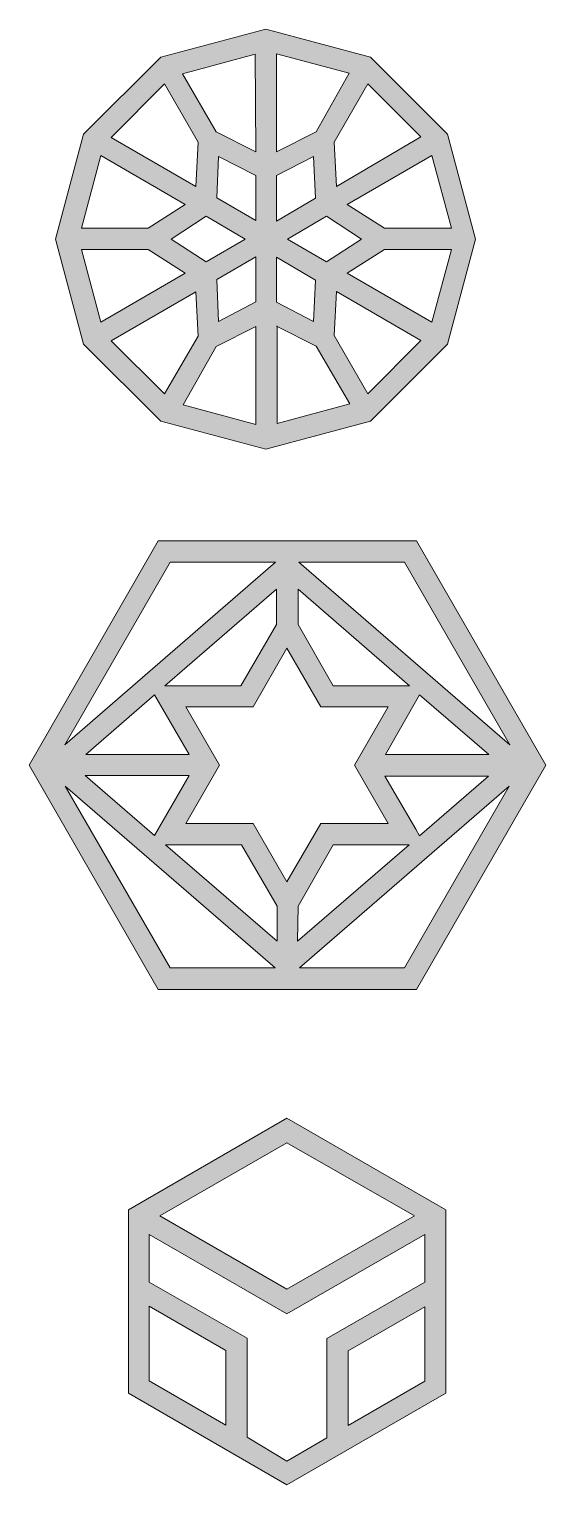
# Model space of a CAD drawing. Header units: millimetres. Extents: x -141 to 330, y -120 to 328.
# Drawn here: x 287.4 to 325.8, y 219.9 to 328 of the extents above; entities that cross this region are included whole.
import ezdxf

# ---------------------------------------------------------------- set-up
doc = ezdxf.new("R2010")
doc.units = ezdxf.units.MM
doc.header["$MEASUREMENT"] = 0
doc.layers.add('Layer 1', color=7, linetype='Continuous', lineweight=0)

msp = doc.modelspace()

# ---------------------------------------------------------------- hatches: boundary and pattern name
at = {"layer": 'Layer 1', "true_color": 0x231f20, "transparency": 33554687}
h = msp.add_hatch(color=250, dxfattribs=at)
h.dxf.hatch_style = 2
edge = h.paths.add_edge_path()
edge.add_spline(control_points=[(317.32, 306.19), (317.32, 306.19), (311.04, 309.83), (311.04, 309.83), (311.04, 309.83), (313.8, 311.59), (313.8, 311.59), (313.8, 311.59), (318.77, 311.59), (318.77, 311.59), (318.77, 311.59), (317.32, 306.19), (317.32, 306.19)], knot_values=[0, 0, 0, 0, 1, 1, 1, 2, 2, 2, 3, 3, 3, 4, 4, 4, 4], degree=3, periodic=0)
edge = h.paths.add_edge_path()
edge.add_spline(control_points=[(291.29, 311.59), (291.29, 311.59), (296.26, 311.59), (296.26, 311.59), (296.26, 311.59), (299.01, 309.83), (299.01, 309.83), (299.01, 309.83), (292.73, 306.19), (292.73, 306.19), (292.73, 306.19), (291.29, 311.59), (291.29, 311.59)], knot_values=[0, 0, 0, 0, 1, 1, 1, 2, 2, 2, 3, 3, 3, 4, 4, 4, 4], degree=3, periodic=0)
edge = h.paths.add_edge_path()
edge.add_spline(control_points=[(292.73, 318.58), (292.73, 318.58), (299.01, 314.94), (299.01, 314.94), (299.01, 314.94), (296.26, 313.18), (296.26, 313.18), (296.26, 313.18), (291.29, 313.18), (291.29, 313.18), (291.29, 313.18), (292.73, 318.58), (292.73, 318.58)], knot_values=[0, 0, 0, 0, 1, 1, 1, 2, 2, 2, 3, 3, 3, 4, 4, 4, 4], degree=3, periodic=0)
edge = h.paths.add_edge_path()
edge.add_spline(control_points=[(306.6, 312.37), (306.6, 312.37), (309.49, 314.06), (309.49, 314.06), (309.49, 314.06), (312.1, 312.37), (312.1, 312.37), (312.1, 312.37), (309.49, 310.67), (309.49, 310.67), (309.49, 310.67), (306.6, 312.37), (306.6, 312.37)], knot_values=[0, 0, 0, 0, 1, 1, 1, 2, 2, 2, 3, 3, 3, 4, 4, 4, 4], degree=3, periodic=0)
edge = h.paths.add_edge_path()
edge.add_spline(control_points=[(310.06, 305.21), (310.06, 305.21), (310.23, 308.49), (310.23, 308.49), (310.23, 308.49), (316.51, 304.85), (316.51, 304.85), (316.51, 304.85), (312.56, 300.87), (312.56, 300.87), (312.56, 300.87), (310.06, 305.21), (310.06, 305.21)], knot_values=[0, 0, 0, 0, 1, 1, 1, 2, 2, 2, 3, 3, 3, 4, 4, 4, 4], degree=3, periodic=0)
edge = h.paths.add_edge_path()
edge.add_spline(control_points=[(305.79, 305.91), (305.79, 305.91), (308.72, 304.43), (308.72, 304.43), (308.72, 304.43), (311.22, 300.13), (311.22, 300.13), (311.22, 300.13), (305.82, 298.68), (305.82, 298.68), (305.82, 298.68), (305.82, 305.91), (305.82, 305.91), (305.82, 305.91), (305.79, 305.91), (305.79, 305.91)], knot_values=[0, 0, 0, 0, 1, 1, 1, 2, 2, 2, 3, 3, 3, 4, 4, 4, 5, 5, 5, 5], degree=3, periodic=0)
edge = h.paths.add_edge_path()
edge.add_spline(control_points=[(301.31, 304.39), (301.31, 304.39), (304.24, 305.88), (304.24, 305.88), (304.24, 305.88), (304.24, 298.61), (304.24, 298.61), (304.24, 298.61), (298.84, 300.06), (298.84, 300.06), (298.84, 300.06), (301.31, 304.39), (301.31, 304.39)], knot_values=[0, 0, 0, 0, 1, 1, 1, 2, 2, 2, 3, 3, 3, 4, 4, 4, 4], degree=3, periodic=0)
edge = h.paths.add_edge_path()
edge.add_spline(control_points=[(299.79, 308.45), (299.79, 308.45), (299.97, 305.17), (299.97, 305.17), (299.97, 305.17), (297.46, 300.87), (297.46, 300.87), (297.46, 300.87), (293.51, 304.82), (293.51, 304.82), (293.51, 304.82), (299.79, 308.45), (299.79, 308.45)], knot_values=[0, 0, 0, 0, 1, 1, 1, 2, 2, 2, 3, 3, 3, 4, 4, 4, 4], degree=3, periodic=0)
edge = h.paths.add_edge_path()
edge.add_spline(control_points=[(303.46, 312.37), (303.46, 312.37), (300.57, 310.67), (300.57, 310.67), (300.57, 310.67), (297.96, 312.37), (297.96, 312.37), (297.96, 312.37), (300.57, 314.06), (300.57, 314.06), (300.57, 314.06), (303.46, 312.37), (303.46, 312.37)], knot_values=[0, 0, 0, 0, 1, 1, 1, 2, 2, 2, 3, 3, 3, 4, 4, 4, 4], degree=3, periodic=0)
edge = h.paths.add_edge_path()
edge.add_spline(control_points=[(299.97, 319.56), (299.97, 319.56), (299.79, 316.28), (299.79, 316.28), (299.79, 316.28), (293.51, 319.92), (293.51, 319.92), (293.51, 319.92), (297.46, 323.9), (297.46, 323.9), (297.46, 323.9), (299.97, 319.56), (299.97, 319.56)], knot_values=[0, 0, 0, 0, 1, 1, 1, 2, 2, 2, 3, 3, 3, 4, 4, 4, 4], degree=3, periodic=0)
edge = h.paths.add_edge_path()
edge.add_spline(control_points=[(304.24, 318.86), (304.24, 318.86), (301.31, 320.34), (301.31, 320.34), (301.31, 320.34), (298.8, 324.64), (298.8, 324.64), (298.8, 324.64), (304.2, 326.09), (304.2, 326.09), (304.2, 326.09), (304.24, 318.86), (304.24, 318.86), (304.24, 318.86), (304.24, 318.86), (304.24, 318.86)], knot_values=[0, 0, 0, 0, 1, 1, 1, 2, 2, 2, 3, 3, 3, 4, 4, 4, 5, 5, 5, 5], degree=3, periodic=0)
edge = h.paths.add_edge_path()
edge.add_spline(control_points=[(308.72, 320.34), (308.72, 320.34), (305.79, 318.86), (305.79, 318.86), (305.79, 318.86), (305.79, 326.13), (305.79, 326.13), (305.79, 326.13), (311.19, 324.68), (311.19, 324.68), (311.19, 324.68), (308.72, 320.34), (308.72, 320.34)], knot_values=[0, 0, 0, 0, 1, 1, 1, 2, 2, 2, 3, 3, 3, 4, 4, 4, 4], degree=3, periodic=0)
edge = h.paths.add_edge_path()
edge.add_spline(control_points=[(305.79, 317.09), (305.79, 317.09), (308.54, 318.51), (308.54, 318.51), (308.54, 318.51), (308.68, 315.4), (308.68, 315.4), (308.68, 315.4), (305.79, 313.71), (305.79, 313.71), (305.79, 313.71), (305.79, 317.09), (305.79, 317.09)], knot_values=[0, 0, 0, 0, 1, 1, 1, 2, 2, 2, 3, 3, 3, 4, 4, 4, 4], degree=3, periodic=0)
edge = h.paths.add_edge_path()
edge.add_spline(control_points=[(301.48, 318.51), (301.48, 318.51), (304.24, 317.09), (304.24, 317.09), (304.24, 317.09), (304.24, 313.74), (304.24, 313.74), (304.24, 313.74), (301.34, 315.44), (301.34, 315.44), (301.34, 315.44), (301.48, 318.51), (301.48, 318.51)], knot_values=[0, 0, 0, 0, 1, 1, 1, 2, 2, 2, 3, 3, 3, 4, 4, 4, 4], degree=3, periodic=0)
edge = h.paths.add_edge_path()
edge.add_spline(control_points=[(301.48, 306.26), (301.48, 306.26), (301.34, 309.37), (301.34, 309.37), (301.34, 309.37), (304.24, 311.06), (304.24, 311.06), (304.24, 311.06), (304.24, 307.71), (304.24, 307.71), (304.24, 307.71), (301.48, 306.26), (301.48, 306.26)], knot_values=[0, 0, 0, 0, 1, 1, 1, 2, 2, 2, 3, 3, 3, 4, 4, 4, 4], degree=3, periodic=0)
edge = h.paths.add_edge_path()
edge.add_spline(control_points=[(308.54, 306.26), (308.54, 306.26), (305.79, 307.68), (305.79, 307.68), (305.79, 307.68), (305.79, 311.03), (305.79, 311.03), (305.79, 311.03), (308.68, 309.33), (308.68, 309.33), (308.68, 309.33), (308.54, 306.26), (308.54, 306.26)], knot_values=[0, 0, 0, 0, 1, 1, 1, 2, 2, 2, 3, 3, 3, 4, 4, 4, 4], degree=3, periodic=0)
edge = h.paths.add_edge_path()
edge.add_spline(control_points=[(310.23, 316.28), (310.23, 316.28), (310.06, 319.56), (310.06, 319.56), (310.06, 319.56), (312.56, 323.9), (312.56, 323.9), (312.56, 323.9), (316.51, 319.95), (316.51, 319.95), (316.51, 319.95), (310.23, 316.28), (310.23, 316.28)], knot_values=[0, 0, 0, 0, 1, 1, 1, 2, 2, 2, 3, 3, 3, 4, 4, 4, 4], degree=3, periodic=0)
edge = h.paths.add_edge_path()
edge.add_spline(control_points=[(318.77, 313.18), (318.77, 313.18), (313.8, 313.18), (313.8, 313.18), (313.8, 313.18), (311.04, 314.94), (311.04, 314.94), (311.04, 314.94), (317.32, 318.58), (317.32, 318.58), (317.32, 318.58), (318.77, 313.18), (318.77, 313.18)], knot_values=[0, 0, 0, 0, 1, 1, 1, 2, 2, 2, 3, 3, 3, 4, 4, 4, 4], degree=3, periodic=0)
edge = h.paths.add_edge_path()
edge.add_spline(control_points=[(318.49, 320.16), (318.49, 320.16), (312.77, 325.88), (312.77, 325.88), (312.77, 325.88), (304.98, 327.96), (304.98, 327.96), (304.98, 327.96), (297.18, 325.88), (297.18, 325.88), (297.18, 325.88), (291.46, 320.16), (291.46, 320.16), (291.46, 320.16), (289.38, 312.37), (289.38, 312.37), (289.38, 312.37), (291.46, 304.57), (291.46, 304.57), (291.46, 304.57), (297.18, 298.86), (297.18, 298.86), (297.18, 298.86), (304.98, 296.77), (304.98, 296.77), (304.98, 296.77), (312.77, 298.86), (312.77, 298.86), (312.77, 298.86), (318.49, 304.57), (318.49, 304.57), (318.49, 304.57), (320.57, 312.37), (320.57, 312.37), (320.57, 312.37), (318.49, 320.16), (318.49, 320.16)], knot_values=[0, 0, 0, 0, 1, 1, 1, 2, 2, 2, 3, 3, 3, 4, 4, 4, 5, 5, 5, 6, 6, 6, 7, 7, 7, 8, 8, 8, 9, 9, 9, 10, 10, 10, 11, 11, 11, 12, 12, 12, 12], degree=3, periodic=0)
h = msp.add_hatch(color=250, dxfattribs=at)
h.dxf.hatch_style = 2
edge = h.paths.add_edge_path()
edge.add_spline(control_points=[(315.28, 258.25), (315.28, 258.25), (307.48, 258.25), (307.48, 258.25), (307.48, 258.25), (323.07, 271.76), (323.07, 271.76), (323.07, 271.76), (315.28, 258.25), (315.28, 258.25)], knot_values=[0, 0, 0, 0, 1, 1, 1, 2, 2, 2, 3, 3, 3, 3], degree=3, periodic=0)
edge = h.paths.add_edge_path()
edge.add_spline(control_points=[(290.09, 271.76), (290.09, 271.76), (305.68, 258.25), (305.68, 258.25), (305.68, 258.25), (297.89, 258.25), (297.89, 258.25), (297.89, 258.25), (290.09, 271.76), (290.09, 271.76)], knot_values=[0, 0, 0, 0, 1, 1, 1, 2, 2, 2, 3, 3, 3, 3], degree=3, periodic=0)
edge = h.paths.add_edge_path()
edge.add_spline(control_points=[(297.89, 288.38), (297.89, 288.38), (305.72, 288.38), (305.72, 288.38), (305.72, 288.38), (290.05, 274.83), (290.05, 274.83), (290.05, 274.83), (297.89, 288.38), (297.89, 288.38)], knot_values=[0, 0, 0, 0, 1, 1, 1, 2, 2, 2, 3, 3, 3, 3], degree=3, periodic=0)
edge = h.paths.add_edge_path()
edge.add_spline(control_points=[(323.11, 274.83), (323.11, 274.83), (307.45, 288.38), (307.45, 288.38), (307.45, 288.38), (315.28, 288.38), (315.28, 288.38), (315.28, 288.38), (323.11, 274.83), (323.11, 274.83)], knot_values=[0, 0, 0, 0, 1, 1, 1, 2, 2, 2, 3, 3, 3, 3], degree=3, periodic=0)
edge = h.paths.add_edge_path()
edge.add_spline(control_points=[(316.41, 268.06), (316.41, 268.06), (316.12, 268.55), (316.12, 268.55), (316.12, 268.55), (313.83, 272.5), (313.83, 272.5), (313.83, 272.5), (321.52, 272.5), (321.52, 272.5), (321.52, 272.5), (316.41, 268.06), (316.41, 268.06)], knot_values=[0, 0, 0, 0, 1, 1, 1, 2, 2, 2, 3, 3, 3, 4, 4, 4, 4], degree=3, periodic=0)
edge = h.paths.add_edge_path()
edge.add_spline(control_points=[(307.38, 262.84), (307.38, 262.84), (309.99, 267.39), (309.99, 267.39), (309.99, 267.39), (315.63, 267.39), (315.63, 267.39), (315.63, 267.39), (307.34, 260.23), (307.34, 260.23), (307.34, 260.23), (307.38, 262.84), (307.38, 262.84)], knot_values=[0, 0, 0, 0, 1, 1, 1, 2, 2, 2, 3, 3, 3, 4, 4, 4, 4], degree=3, periodic=0)
edge = h.paths.add_edge_path()
edge.add_spline(control_points=[(303.18, 267.39), (303.18, 267.39), (305.82, 262.84), (305.82, 262.84), (305.82, 262.84), (305.82, 260.23), (305.82, 260.23), (305.82, 260.23), (297.53, 267.39), (297.53, 267.39), (297.53, 267.39), (303.18, 267.39), (303.18, 267.39)], knot_values=[0, 0, 0, 0, 1, 1, 1, 2, 2, 2, 3, 3, 3, 4, 4, 4, 4], degree=3, periodic=0)
edge = h.paths.add_edge_path()
edge.add_spline(control_points=[(299.3, 272.54), (299.3, 272.54), (296.72, 268.09), (296.72, 268.09), (296.72, 268.09), (291.57, 272.54), (291.57, 272.54), (291.57, 272.54), (299.3, 272.54), (299.3, 272.54)], knot_values=[0, 0, 0, 0, 1, 1, 1, 2, 2, 2, 3, 3, 3, 3], degree=3, periodic=0)
edge = h.paths.add_edge_path()
edge.add_spline(control_points=[(296.72, 278.54), (296.72, 278.54), (299.3, 274.09), (299.3, 274.09), (299.3, 274.09), (291.61, 274.09), (291.61, 274.09), (291.61, 274.09), (296.72, 278.54), (296.72, 278.54)], knot_values=[0, 0, 0, 0, 1, 1, 1, 2, 2, 2, 3, 3, 3, 3], degree=3, periodic=0)
edge = h.paths.add_edge_path()
edge.add_spline(control_points=[(305.79, 283.76), (305.79, 283.76), (303.14, 279.21), (303.14, 279.21), (303.14, 279.21), (297.5, 279.21), (297.5, 279.21), (297.5, 279.21), (305.79, 286.37), (305.79, 286.37), (305.79, 286.37), (305.79, 283.76), (305.79, 283.76)], knot_values=[0, 0, 0, 0, 1, 1, 1, 2, 2, 2, 3, 3, 3, 4, 4, 4, 4], degree=3, periodic=0)
edge = h.paths.add_edge_path()
edge.add_spline(control_points=[(309.99, 279.21), (309.99, 279.21), (307.38, 283.76), (307.38, 283.76), (307.38, 283.76), (307.38, 286.37), (307.38, 286.37), (307.38, 286.37), (315.67, 279.21), (315.67, 279.21), (315.67, 279.21), (309.99, 279.21), (309.99, 279.21)], knot_values=[0, 0, 0, 0, 1, 1, 1, 2, 2, 2, 3, 3, 3, 4, 4, 4, 4], degree=3, periodic=0)
edge = h.paths.add_edge_path()
edge.add_spline(control_points=[(316.41, 278.54), (316.41, 278.54), (321.56, 274.09), (321.56, 274.09), (321.56, 274.09), (313.87, 274.09), (313.87, 274.09), (313.87, 274.09), (316.41, 278.54), (316.41, 278.54)], knot_values=[0, 0, 0, 0, 1, 1, 1, 2, 2, 2, 3, 3, 3, 3], degree=3, periodic=0)
edge = h.paths.add_edge_path()
edge.add_spline(control_points=[(306.56, 264.64), (306.56, 264.64), (304.06, 268.98), (304.06, 268.98), (304.06, 268.98), (299.05, 268.98), (299.05, 268.98), (299.05, 268.98), (301.55, 273.31), (301.55, 273.31), (301.55, 273.31), (299.05, 277.65), (299.05, 277.65), (299.05, 277.65), (304.06, 277.65), (304.06, 277.65), (304.06, 277.65), (306.56, 281.99), (306.56, 281.99), (306.56, 281.99), (309.07, 277.65), (309.07, 277.65), (309.07, 277.65), (314.08, 277.65), (314.08, 277.65), (314.08, 277.65), (311.57, 273.31), (311.57, 273.31), (311.57, 273.31), (314.08, 268.98), (314.08, 268.98), (314.08, 268.98), (309.07, 268.98), (309.07, 268.98), (309.07, 268.98), (306.56, 264.64), (306.56, 264.64)], knot_values=[0, 0, 0, 0, 1, 1, 1, 2, 2, 2, 3, 3, 3, 4, 4, 4, 5, 5, 5, 6, 6, 6, 7, 7, 7, 8, 8, 8, 9, 9, 9, 10, 10, 10, 11, 11, 11, 12, 12, 12, 12], degree=3, periodic=0)
edge = h.paths.add_edge_path()
edge.add_spline(control_points=[(316.19, 289.97), (316.19, 289.97), (297, 289.97), (297, 289.97), (297, 289.97), (287.41, 273.31), (287.41, 273.31), (287.41, 273.31), (297, 256.66), (297, 256.66), (297, 256.66), (316.19, 256.66), (316.19, 256.66), (316.19, 256.66), (325.79, 273.31), (325.79, 273.31), (325.79, 273.31), (316.19, 289.97), (316.19, 289.97)], knot_values=[0, 0, 0, 0, 1, 1, 1, 2, 2, 2, 3, 3, 3, 4, 4, 4, 5, 5, 5, 6, 6, 6, 6], degree=3, periodic=0)
h = msp.add_hatch(color=250, dxfattribs=at)
h.dxf.hatch_style = 2
edge = h.paths.add_edge_path()
edge.add_spline(control_points=[(311.11, 224.28), (311.11, 224.28), (311.11, 229.82), (311.11, 229.82), (311.11, 229.82), (316.79, 233.1), (316.79, 233.1), (316.79, 233.1), (316.79, 227.56), (316.79, 227.56), (316.79, 227.56), (311.11, 224.28), (311.11, 224.28)], knot_values=[0, 0, 0, 0, 1, 1, 1, 2, 2, 2, 3, 3, 3, 4, 4, 4, 4], degree=3, periodic=0)
edge = h.paths.add_edge_path()
edge.add_spline(control_points=[(303.6, 223.4), (303.6, 223.4), (303.6, 230.77), (303.6, 230.77), (303.6, 230.77), (296.33, 234.93), (296.33, 234.93), (296.33, 234.93), (296.33, 238.46), (296.33, 238.46), (296.33, 238.46), (306.56, 232.57), (306.56, 232.57), (306.56, 232.57), (316.79, 238.46), (316.79, 238.46), (316.79, 238.46), (316.79, 234.93), (316.79, 234.93), (316.79, 234.93), (309.53, 230.73), (309.53, 230.73), (309.53, 230.73), (309.53, 223.36), (309.53, 223.36), (309.53, 223.36), (306.56, 221.63), (306.56, 221.63), (306.56, 221.63), (303.6, 223.4), (303.6, 223.4)], knot_values=[0, 0, 0, 0, 1, 1, 1, 2, 2, 2, 3, 3, 3, 4, 4, 4, 5, 5, 5, 6, 6, 6, 7, 7, 7, 8, 8, 8, 9, 9, 9, 10, 10, 10, 10], degree=3, periodic=0)
edge = h.paths.add_edge_path()
edge.add_spline(control_points=[(296.33, 233.13), (296.33, 233.13), (302.01, 229.85), (302.01, 229.85), (302.01, 229.85), (302.01, 224.31), (302.01, 224.31), (302.01, 224.31), (296.33, 227.59), (296.33, 227.59), (296.33, 227.59), (296.33, 233.13), (296.33, 233.13)], knot_values=[0, 0, 0, 0, 1, 1, 1, 2, 2, 2, 3, 3, 3, 4, 4, 4, 4], degree=3, periodic=0)
edge = h.paths.add_edge_path()
edge.add_spline(control_points=[(316.02, 239.84), (316.02, 239.84), (306.56, 234.4), (306.56, 234.4), (306.56, 234.4), (297.11, 239.84), (297.11, 239.84), (297.11, 239.84), (306.56, 245.27), (306.56, 245.27), (306.56, 245.27), (316.02, 239.84), (316.02, 239.84)], knot_values=[0, 0, 0, 0, 1, 1, 1, 2, 2, 2, 3, 3, 3, 4, 4, 4, 4], degree=3, periodic=0)
edge = h.paths.add_edge_path()
edge.add_spline(control_points=[(306.56, 247.1), (306.56, 247.1), (294.78, 240.29), (294.78, 240.29), (294.78, 240.29), (294.78, 226.68), (294.78, 226.68), (294.78, 226.68), (306.56, 219.87), (306.56, 219.87), (306.56, 219.87), (318.35, 226.68), (318.35, 226.68), (318.35, 226.68), (318.35, 240.29), (318.35, 240.29), (318.35, 240.29), (306.56, 247.1), (306.56, 247.1)], knot_values=[0, 0, 0, 0, 1, 1, 1, 2, 2, 2, 3, 3, 3, 4, 4, 4, 5, 5, 5, 6, 6, 6, 6], degree=3, periodic=0)

# ---------------------------------------------------------------- linework, layer by layer
at = {"layer": 'Layer 1'}
for points, knots in [([(318.49, 320.16), (318.49, 320.16), (312.77, 325.88), (312.77, 325.88), (312.77, 325.88), (304.98, 327.96), (304.98, 327.96), (304.98, 327.96), (297.18, 325.88), (297.18, 325.88), (297.18, 325.88), (291.46, 320.16), (291.46, 320.16), (291.46, 320.16), (289.38, 312.37), (289.38, 312.37), (289.38, 312.37), (291.46, 304.57), (291.46, 304.57), (291.46, 304.57), (297.18, 298.86), (297.18, 298.86), (297.18, 298.86), (304.98, 296.77), (304.98, 296.77), (304.98, 296.77), (312.77, 298.86), (312.77, 298.86), (312.77, 298.86), (318.49, 304.57), (318.49, 304.57), (318.49, 304.57), (320.57, 312.37), (320.57, 312.37), (320.57, 312.37), (318.49, 320.16), (318.49, 320.16)], [0, 0, 0, 0, 1, 1, 1, 2, 2, 2, 3, 3, 3, 4, 4, 4, 5, 5, 5, 6, 6, 6, 7, 7, 7, 8, 8, 8, 9, 9, 9, 10, 10, 10, 11, 11, 11, 12, 12, 12, 12]), ([(304.24, 318.86), (304.24, 318.86), (301.31, 320.34), (301.31, 320.34), (301.31, 320.34), (298.8, 324.64), (298.8, 324.64), (298.8, 324.64), (304.2, 326.09), (304.2, 326.09), (304.2, 326.09), (304.24, 318.86), (304.24, 318.86), (304.24, 318.86), (304.24, 318.86), (304.24, 318.86)], [0, 0, 0, 0, 1, 1, 1, 2, 2, 2, 3, 3, 3, 4, 4, 4, 5, 5, 5, 5]), ([(308.72, 320.34), (308.72, 320.34), (305.79, 318.86), (305.79, 318.86), (305.79, 318.86), (305.79, 326.13), (305.79, 326.13), (305.79, 326.13), (311.19, 324.68), (311.19, 324.68), (311.19, 324.68), (308.72, 320.34), (308.72, 320.34)], [0, 0, 0, 0, 1, 1, 1, 2, 2, 2, 3, 3, 3, 4, 4, 4, 4]), ([(299.97, 319.56), (299.97, 319.56), (299.79, 316.28), (299.79, 316.28), (299.79, 316.28), (293.51, 319.92), (293.51, 319.92), (293.51, 319.92), (297.46, 323.9), (297.46, 323.9), (297.46, 323.9), (299.97, 319.56), (299.97, 319.56)], [0, 0, 0, 0, 1, 1, 1, 2, 2, 2, 3, 3, 3, 4, 4, 4, 4]), ([(310.23, 316.28), (310.23, 316.28), (310.06, 319.56), (310.06, 319.56), (310.06, 319.56), (312.56, 323.9), (312.56, 323.9), (312.56, 323.9), (316.51, 319.95), (316.51, 319.95), (316.51, 319.95), (310.23, 316.28), (310.23, 316.28)], [0, 0, 0, 0, 1, 1, 1, 2, 2, 2, 3, 3, 3, 4, 4, 4, 4]), ([(292.73, 318.58), (292.73, 318.58), (299.01, 314.94), (299.01, 314.94), (299.01, 314.94), (296.26, 313.18), (296.26, 313.18), (296.26, 313.18), (291.29, 313.18), (291.29, 313.18), (291.29, 313.18), (292.73, 318.58), (292.73, 318.58)], [0, 0, 0, 0, 1, 1, 1, 2, 2, 2, 3, 3, 3, 4, 4, 4, 4]), ([(301.48, 318.51), (301.48, 318.51), (304.24, 317.09), (304.24, 317.09), (304.24, 317.09), (304.24, 313.74), (304.24, 313.74), (304.24, 313.74), (301.34, 315.44), (301.34, 315.44), (301.34, 315.44), (301.48, 318.51), (301.48, 318.51)], [0, 0, 0, 0, 1, 1, 1, 2, 2, 2, 3, 3, 3, 4, 4, 4, 4]), ([(305.79, 317.09), (305.79, 317.09), (308.54, 318.51), (308.54, 318.51), (308.54, 318.51), (308.68, 315.4), (308.68, 315.4), (308.68, 315.4), (305.79, 313.71), (305.79, 313.71), (305.79, 313.71), (305.79, 317.09), (305.79, 317.09)], [0, 0, 0, 0, 1, 1, 1, 2, 2, 2, 3, 3, 3, 4, 4, 4, 4]), ([(318.77, 313.18), (318.77, 313.18), (313.8, 313.18), (313.8, 313.18), (313.8, 313.18), (311.04, 314.94), (311.04, 314.94), (311.04, 314.94), (317.32, 318.58), (317.32, 318.58), (317.32, 318.58), (318.77, 313.18), (318.77, 313.18)], [0, 0, 0, 0, 1, 1, 1, 2, 2, 2, 3, 3, 3, 4, 4, 4, 4]), ([(303.46, 312.37), (303.46, 312.37), (300.57, 310.67), (300.57, 310.67), (300.57, 310.67), (297.96, 312.37), (297.96, 312.37), (297.96, 312.37), (300.57, 314.06), (300.57, 314.06), (300.57, 314.06), (303.46, 312.37), (303.46, 312.37)], [0, 0, 0, 0, 1, 1, 1, 2, 2, 2, 3, 3, 3, 4, 4, 4, 4]), ([(306.6, 312.37), (306.6, 312.37), (309.49, 314.06), (309.49, 314.06), (309.49, 314.06), (312.1, 312.37), (312.1, 312.37), (312.1, 312.37), (309.49, 310.67), (309.49, 310.67), (309.49, 310.67), (306.6, 312.37), (306.6, 312.37)], [0, 0, 0, 0, 1, 1, 1, 2, 2, 2, 3, 3, 3, 4, 4, 4, 4]), ([(291.29, 311.59), (291.29, 311.59), (296.26, 311.59), (296.26, 311.59), (296.26, 311.59), (299.01, 309.83), (299.01, 309.83), (299.01, 309.83), (292.73, 306.19), (292.73, 306.19), (292.73, 306.19), (291.29, 311.59), (291.29, 311.59)], [0, 0, 0, 0, 1, 1, 1, 2, 2, 2, 3, 3, 3, 4, 4, 4, 4]), ([(317.32, 306.19), (317.32, 306.19), (311.04, 309.83), (311.04, 309.83), (311.04, 309.83), (313.8, 311.59), (313.8, 311.59), (313.8, 311.59), (318.77, 311.59), (318.77, 311.59), (318.77, 311.59), (317.32, 306.19), (317.32, 306.19)], [0, 0, 0, 0, 1, 1, 1, 2, 2, 2, 3, 3, 3, 4, 4, 4, 4]), ([(301.48, 306.26), (301.48, 306.26), (301.34, 309.37), (301.34, 309.37), (301.34, 309.37), (304.24, 311.06), (304.24, 311.06), (304.24, 311.06), (304.24, 307.71), (304.24, 307.71), (304.24, 307.71), (301.48, 306.26), (301.48, 306.26)], [0, 0, 0, 0, 1, 1, 1, 2, 2, 2, 3, 3, 3, 4, 4, 4, 4]), ([(308.54, 306.26), (308.54, 306.26), (305.79, 307.68), (305.79, 307.68), (305.79, 307.68), (305.79, 311.03), (305.79, 311.03), (305.79, 311.03), (308.68, 309.33), (308.68, 309.33), (308.68, 309.33), (308.54, 306.26), (308.54, 306.26)], [0, 0, 0, 0, 1, 1, 1, 2, 2, 2, 3, 3, 3, 4, 4, 4, 4]), ([(299.79, 308.45), (299.79, 308.45), (299.97, 305.17), (299.97, 305.17), (299.97, 305.17), (297.46, 300.87), (297.46, 300.87), (297.46, 300.87), (293.51, 304.82), (293.51, 304.82), (293.51, 304.82), (299.79, 308.45), (299.79, 308.45)], [0, 0, 0, 0, 1, 1, 1, 2, 2, 2, 3, 3, 3, 4, 4, 4, 4]), ([(310.06, 305.21), (310.06, 305.21), (310.23, 308.49), (310.23, 308.49), (310.23, 308.49), (316.51, 304.85), (316.51, 304.85), (316.51, 304.85), (312.56, 300.87), (312.56, 300.87), (312.56, 300.87), (310.06, 305.21), (310.06, 305.21)], [0, 0, 0, 0, 1, 1, 1, 2, 2, 2, 3, 3, 3, 4, 4, 4, 4]), ([(305.79, 305.91), (305.79, 305.91), (308.72, 304.43), (308.72, 304.43), (308.72, 304.43), (311.22, 300.13), (311.22, 300.13), (311.22, 300.13), (305.82, 298.68), (305.82, 298.68), (305.82, 298.68), (305.82, 305.91), (305.82, 305.91), (305.82, 305.91), (305.79, 305.91), (305.79, 305.91)], [0, 0, 0, 0, 1, 1, 1, 2, 2, 2, 3, 3, 3, 4, 4, 4, 5, 5, 5, 5]), ([(301.31, 304.39), (301.31, 304.39), (304.24, 305.88), (304.24, 305.88), (304.24, 305.88), (304.24, 298.61), (304.24, 298.61), (304.24, 298.61), (298.84, 300.06), (298.84, 300.06), (298.84, 300.06), (301.31, 304.39), (301.31, 304.39)], [0, 0, 0, 0, 1, 1, 1, 2, 2, 2, 3, 3, 3, 4, 4, 4, 4]), ([(316.19, 289.97), (316.19, 289.97), (297, 289.97), (297, 289.97), (297, 289.97), (287.41, 273.31), (287.41, 273.31), (287.41, 273.31), (297, 256.66), (297, 256.66), (297, 256.66), (316.19, 256.66), (316.19, 256.66), (316.19, 256.66), (325.79, 273.31), (325.79, 273.31), (325.79, 273.31), (316.19, 289.97), (316.19, 289.97)], [0, 0, 0, 0, 1, 1, 1, 2, 2, 2, 3, 3, 3, 4, 4, 4, 5, 5, 5, 6, 6, 6, 6]), ([(297.89, 288.38), (297.89, 288.38), (305.72, 288.38), (305.72, 288.38), (305.72, 288.38), (290.05, 274.83), (290.05, 274.83), (290.05, 274.83), (297.89, 288.38), (297.89, 288.38)], [0, 0, 0, 0, 1, 1, 1, 2, 2, 2, 3, 3, 3, 3]), ([(323.11, 274.83), (323.11, 274.83), (307.45, 288.38), (307.45, 288.38), (307.45, 288.38), (315.28, 288.38), (315.28, 288.38), (315.28, 288.38), (323.11, 274.83), (323.11, 274.83)], [0, 0, 0, 0, 1, 1, 1, 2, 2, 2, 3, 3, 3, 3]), ([(305.79, 283.76), (305.79, 283.76), (303.14, 279.21), (303.14, 279.21), (303.14, 279.21), (297.5, 279.21), (297.5, 279.21), (297.5, 279.21), (305.79, 286.37), (305.79, 286.37), (305.79, 286.37), (305.79, 283.76), (305.79, 283.76)], [0, 0, 0, 0, 1, 1, 1, 2, 2, 2, 3, 3, 3, 4, 4, 4, 4]), ([(309.99, 279.21), (309.99, 279.21), (307.38, 283.76), (307.38, 283.76), (307.38, 283.76), (307.38, 286.37), (307.38, 286.37), (307.38, 286.37), (315.67, 279.21), (315.67, 279.21), (315.67, 279.21), (309.99, 279.21), (309.99, 279.21)], [0, 0, 0, 0, 1, 1, 1, 2, 2, 2, 3, 3, 3, 4, 4, 4, 4]), ([(306.56, 264.64), (306.56, 264.64), (304.06, 268.98), (304.06, 268.98), (304.06, 268.98), (299.05, 268.98), (299.05, 268.98), (299.05, 268.98), (301.55, 273.31), (301.55, 273.31), (301.55, 273.31), (299.05, 277.65), (299.05, 277.65), (299.05, 277.65), (304.06, 277.65), (304.06, 277.65), (304.06, 277.65), (306.56, 281.99), (306.56, 281.99), (306.56, 281.99), (309.07, 277.65), (309.07, 277.65), (309.07, 277.65), (314.08, 277.65), (314.08, 277.65), (314.08, 277.65), (311.57, 273.31), (311.57, 273.31), (311.57, 273.31), (314.08, 268.98), (314.08, 268.98), (314.08, 268.98), (309.07, 268.98), (309.07, 268.98), (309.07, 268.98), (306.56, 264.64), (306.56, 264.64)], [0, 0, 0, 0, 1, 1, 1, 2, 2, 2, 3, 3, 3, 4, 4, 4, 5, 5, 5, 6, 6, 6, 7, 7, 7, 8, 8, 8, 9, 9, 9, 10, 10, 10, 11, 11, 11, 12, 12, 12, 12]), ([(296.72, 278.54), (296.72, 278.54), (299.3, 274.09), (299.3, 274.09), (299.3, 274.09), (291.61, 274.09), (291.61, 274.09), (291.61, 274.09), (296.72, 278.54), (296.72, 278.54)], [0, 0, 0, 0, 1, 1, 1, 2, 2, 2, 3, 3, 3, 3]), ([(316.41, 278.54), (316.41, 278.54), (321.56, 274.09), (321.56, 274.09), (321.56, 274.09), (313.87, 274.09), (313.87, 274.09), (313.87, 274.09), (316.41, 278.54), (316.41, 278.54)], [0, 0, 0, 0, 1, 1, 1, 2, 2, 2, 3, 3, 3, 3]), ([(299.3, 272.54), (299.3, 272.54), (296.72, 268.09), (296.72, 268.09), (296.72, 268.09), (291.57, 272.54), (291.57, 272.54), (291.57, 272.54), (299.3, 272.54), (299.3, 272.54)], [0, 0, 0, 0, 1, 1, 1, 2, 2, 2, 3, 3, 3, 3]), ([(316.41, 268.06), (316.41, 268.06), (316.12, 268.55), (316.12, 268.55), (316.12, 268.55), (313.83, 272.5), (313.83, 272.5), (313.83, 272.5), (321.52, 272.5), (321.52, 272.5), (321.52, 272.5), (316.41, 268.06), (316.41, 268.06)], [0, 0, 0, 0, 1, 1, 1, 2, 2, 2, 3, 3, 3, 4, 4, 4, 4]), ([(290.09, 271.76), (290.09, 271.76), (305.68, 258.25), (305.68, 258.25), (305.68, 258.25), (297.89, 258.25), (297.89, 258.25), (297.89, 258.25), (290.09, 271.76), (290.09, 271.76)], [0, 0, 0, 0, 1, 1, 1, 2, 2, 2, 3, 3, 3, 3]), ([(315.28, 258.25), (315.28, 258.25), (307.48, 258.25), (307.48, 258.25), (307.48, 258.25), (323.07, 271.76), (323.07, 271.76), (323.07, 271.76), (315.28, 258.25), (315.28, 258.25)], [0, 0, 0, 0, 1, 1, 1, 2, 2, 2, 3, 3, 3, 3]), ([(303.18, 267.39), (303.18, 267.39), (305.82, 262.84), (305.82, 262.84), (305.82, 262.84), (305.82, 260.23), (305.82, 260.23), (305.82, 260.23), (297.53, 267.39), (297.53, 267.39), (297.53, 267.39), (303.18, 267.39), (303.18, 267.39)], [0, 0, 0, 0, 1, 1, 1, 2, 2, 2, 3, 3, 3, 4, 4, 4, 4]), ([(307.38, 262.84), (307.38, 262.84), (309.99, 267.39), (309.99, 267.39), (309.99, 267.39), (315.63, 267.39), (315.63, 267.39), (315.63, 267.39), (307.34, 260.23), (307.34, 260.23), (307.34, 260.23), (307.38, 262.84), (307.38, 262.84)], [0, 0, 0, 0, 1, 1, 1, 2, 2, 2, 3, 3, 3, 4, 4, 4, 4]), ([(306.56, 247.1), (306.56, 247.1), (294.78, 240.29), (294.78, 240.29), (294.78, 240.29), (294.78, 226.68), (294.78, 226.68), (294.78, 226.68), (306.56, 219.87), (306.56, 219.87), (306.56, 219.87), (318.35, 226.68), (318.35, 226.68), (318.35, 226.68), (318.35, 240.29), (318.35, 240.29), (318.35, 240.29), (306.56, 247.1), (306.56, 247.1)], [0, 0, 0, 0, 1, 1, 1, 2, 2, 2, 3, 3, 3, 4, 4, 4, 5, 5, 5, 6, 6, 6, 6]), ([(316.02, 239.84), (316.02, 239.84), (306.56, 234.4), (306.56, 234.4), (306.56, 234.4), (297.11, 239.84), (297.11, 239.84), (297.11, 239.84), (306.56, 245.27), (306.56, 245.27), (306.56, 245.27), (316.02, 239.84), (316.02, 239.84)], [0, 0, 0, 0, 1, 1, 1, 2, 2, 2, 3, 3, 3, 4, 4, 4, 4]), ([(303.6, 223.4), (303.6, 223.4), (303.6, 230.77), (303.6, 230.77), (303.6, 230.77), (296.33, 234.93), (296.33, 234.93), (296.33, 234.93), (296.33, 238.46), (296.33, 238.46), (296.33, 238.46), (306.56, 232.57), (306.56, 232.57), (306.56, 232.57), (316.79, 238.46), (316.79, 238.46), (316.79, 238.46), (316.79, 234.93), (316.79, 234.93), (316.79, 234.93), (309.53, 230.73), (309.53, 230.73), (309.53, 230.73), (309.53, 223.36), (309.53, 223.36), (309.53, 223.36), (306.56, 221.63), (306.56, 221.63), (306.56, 221.63), (303.6, 223.4), (303.6, 223.4)], [0, 0, 0, 0, 1, 1, 1, 2, 2, 2, 3, 3, 3, 4, 4, 4, 5, 5, 5, 6, 6, 6, 7, 7, 7, 8, 8, 8, 9, 9, 9, 10, 10, 10, 10]), ([(296.33, 233.13), (296.33, 233.13), (302.01, 229.85), (302.01, 229.85), (302.01, 229.85), (302.01, 224.31), (302.01, 224.31), (302.01, 224.31), (296.33, 227.59), (296.33, 227.59), (296.33, 227.59), (296.33, 233.13), (296.33, 233.13)], [0, 0, 0, 0, 1, 1, 1, 2, 2, 2, 3, 3, 3, 4, 4, 4, 4]), ([(311.11, 224.28), (311.11, 224.28), (311.11, 229.82), (311.11, 229.82), (311.11, 229.82), (316.79, 233.1), (316.79, 233.1), (316.79, 233.1), (316.79, 227.56), (316.79, 227.56), (316.79, 227.56), (311.11, 224.28), (311.11, 224.28)], [0, 0, 0, 0, 1, 1, 1, 2, 2, 2, 3, 3, 3, 4, 4, 4, 4])]:
    msp.add_open_spline(points, degree=3, knots=knots, dxfattribs=at)

doc.saveas('drawing.dxf')
